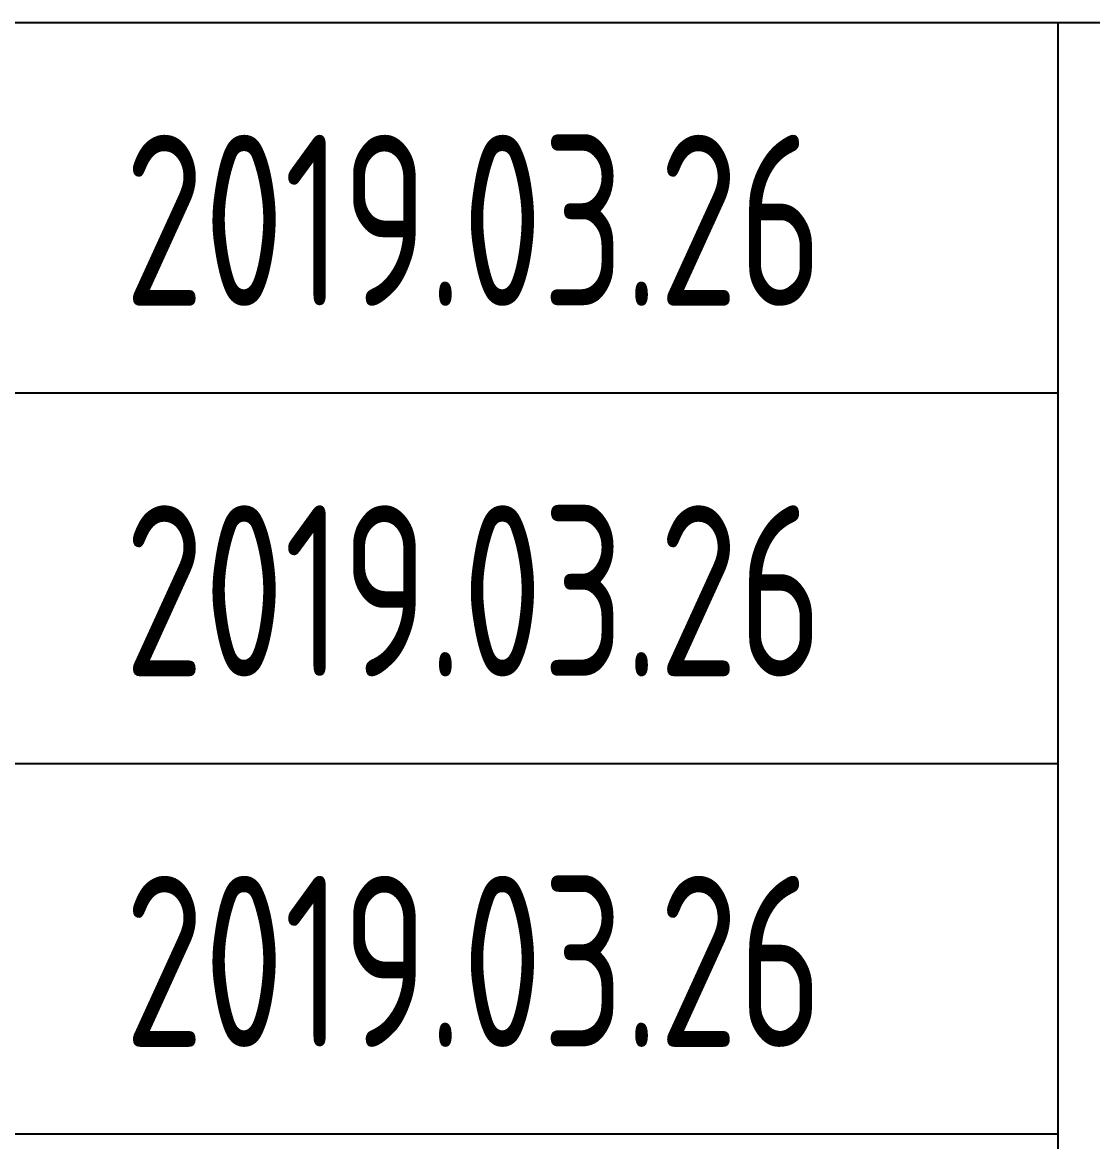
# Model space of a CAD drawing. Extents: x 5904849 to 6011887, y -826029 to -177002.
# Drawn here: x 5973633 to 5975510, y -353806 to -351843 of the extents above; entities that cross this region are included whole.
import ezdxf
from ezdxf.enums import TextEntityAlignment as Align

# ---------------------------------------------------------------- set-up
doc = ezdxf.new("R2010")
doc.units = 0
doc.header["$LTSCALE"] = 1000
doc.header["$MEASUREMENT"] = 0
doc.layers.get('0').update_dxf_attribs({"linetype": 'CONTINUOUS'})
doc.styles.add('AHD', font='sceie.shx', dxfattribs={"width": 0.7, "bigfont": 'sceic.shx'})

msp = doc.modelspace()

# ---------------------------------------------------------------- linework, layer by layer
for p, q in [((5969949.4, -351842.5), (5980949.4, -351842.5)), ((5975449.4, -355092.5), (5975449.4, -351842.5)), ((5975449.4, -355092.5), (5975449.4, -351842.5)), ((5969949.4, -352492.5), (5975449.4, -352492.5)), ((5969949.4, -353142.5), (5975449.4, -353142.5)), ((5969949.4, -353792.5), (5975449.4, -353792.5))]:
    msp.add_line(p, q)

# ---------------------------------------------------------------- texts
at = {"style": 'AHD', "width": 0.8}
for p in [(5974424.2, -352189.2), (5974424.2, -352839.2), (5974424.2, -353489.2)]:
    msp.add_text('2019.03.26', height=300, dxfattribs=at).set_placement(p, align=Align.MIDDLE)

doc.saveas('drawing.dxf')
